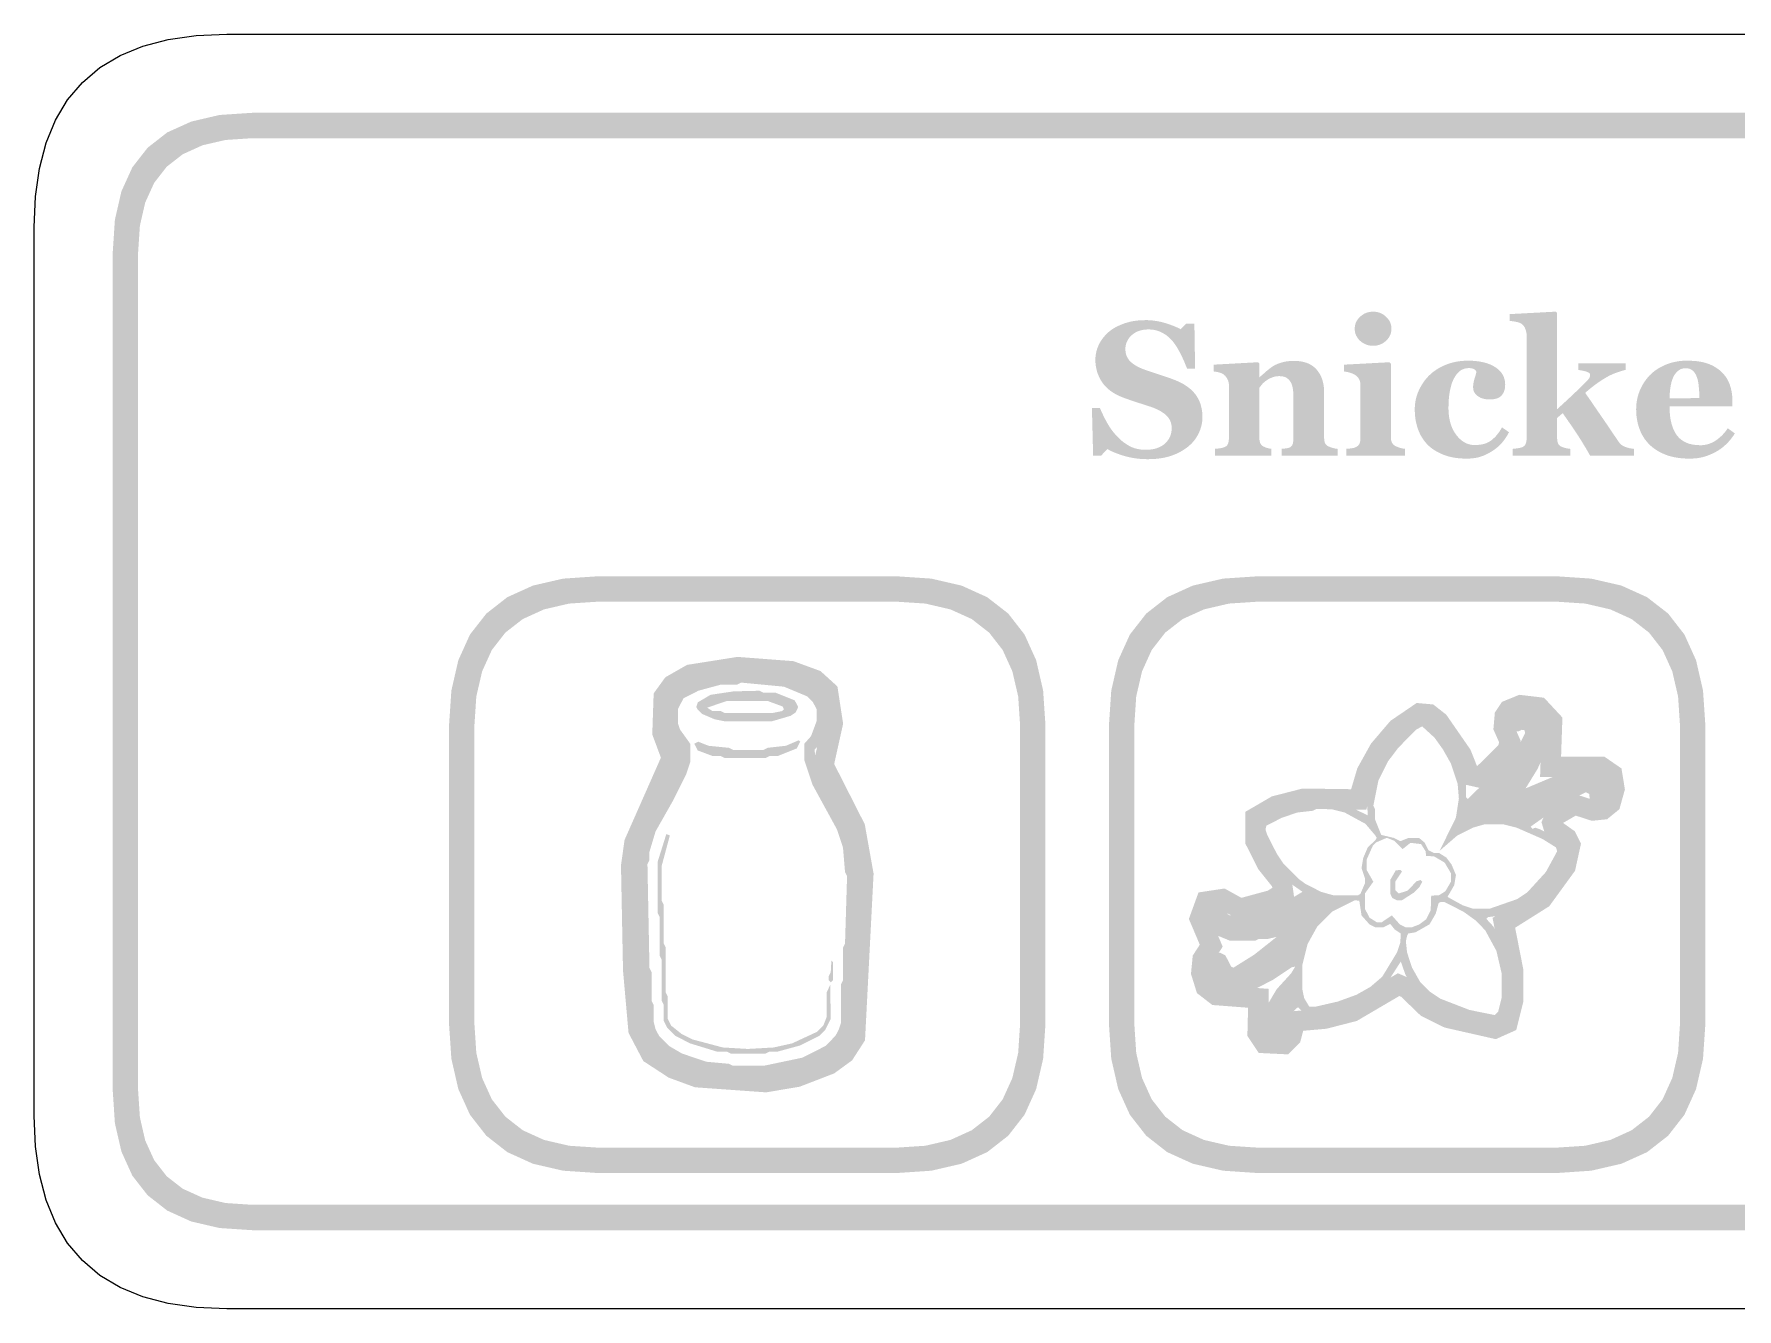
# Model space of a CAD drawing. Header units: millimetres. Extents: x 6 to 441, y 6 to 299.
# Drawn here: x 137.96 to 164.8, y 45.96 to 66.04 of the extents above; entities that cross this region are included whole.
import ezdxf

# ---------------------------------------------------------------- set-up
doc = ezdxf.new("R2010")
doc.units = ezdxf.units.MM
doc.layers.add('CUT', color=1, linetype='Continuous')
doc.layers.add('RASTER', color=7, linetype='Continuous')

msp = doc.modelspace()

# ---------------------------------------------------------------- hatches: boundary and pattern name
at = {"layer": 'RASTER'}
h = msp.add_hatch(color=7, dxfattribs=at)
h.paths.add_polyline_path([(139.2, 62.6), (139.234, 63.116), (139.337, 63.563), (139.509, 63.941), (139.75, 64.25), (140.059, 64.491), (140.438, 64.662), (140.884, 64.766), (141.4, 64.8), (198.6, 64.8), (199.116, 64.766), (199.563, 64.663), (199.941, 64.491), (200.25, 64.25), (200.491, 63.941), (200.663, 63.563), (200.766, 63.116), (200.8, 62.6), (200.8, 49.4), (200.766, 48.884), (200.663, 48.438), (200.491, 48.059), (200.25, 47.75), (199.941, 47.509), (199.563, 47.337), (199.116, 47.234), (198.6, 47.2), (141.4, 47.2), (140.884, 47.234), (140.438, 47.337), (140.059, 47.509), (139.75, 47.75), (139.509, 48.059), (139.337, 48.438), (139.234, 48.884), (139.2, 49.4)])
h.paths.add_polyline_path([(139.6, 62.6), (139.6, 49.4), (139.628, 48.978), (139.712, 48.613), (139.853, 48.303), (140.05, 48.05), (140.303, 47.853), (140.613, 47.713), (140.978, 47.628), (141.4, 47.6), (198.6, 47.6), (199.022, 47.628), (199.388, 47.713), (199.697, 47.853), (199.95, 48.05), (200.147, 48.303), (200.288, 48.613), (200.372, 48.978), (200.4, 49.4), (200.4, 62.6), (200.372, 63.022), (200.288, 63.387), (200.147, 63.697), (199.95, 63.95), (199.697, 64.147), (199.388, 64.288), (199.022, 64.372), (198.6, 64.4), (141.4, 64.4), (140.978, 64.372), (140.613, 64.288), (140.303, 64.147), (140.05, 63.95), (139.853, 63.697), (139.712, 63.387), (139.628, 63.022), (139.6, 62.6)], flags=0)
for points in [[(155.511, 59.344), (155.464, 59.345), (155.418, 59.347), (155.372, 59.351), (155.327, 59.356), (155.283, 59.363), (155.24, 59.371), (155.198, 59.38), (155.156, 59.391), (155.116, 59.403), (155.077, 59.416), (155.04, 59.429), (155.004, 59.442), (154.97, 59.457), (154.937, 59.471), (154.906, 59.487), (154.877, 59.503), (154.776, 59.4), (154.651, 59.4), (154.632, 60.151), (154.758, 60.151), (154.769, 60.125), (154.781, 60.097), (154.793, 60.07), (154.807, 60.042), (154.821, 60.013), (154.835, 59.984), (154.851, 59.955), (154.867, 59.926), (154.883, 59.897), (154.901, 59.868), (154.919, 59.84), (154.938, 59.813), (154.957, 59.787), (154.977, 59.762), (154.998, 59.737), (155.019, 59.713), (155.042, 59.69), (155.065, 59.667), (155.089, 59.645), (155.114, 59.624), (155.139, 59.605), (155.165, 59.587), (155.192, 59.57), (155.219, 59.554), (155.247, 59.539), (155.277, 59.527), (155.307, 59.516), (155.339, 59.508), (155.372, 59.501), (155.406, 59.496), (155.441, 59.493), (155.478, 59.492), (155.526, 59.494), (155.571, 59.498), (155.614, 59.506), (155.654, 59.517), (155.69, 59.53), (155.724, 59.547), (155.755, 59.567), (155.783, 59.59), (155.808, 59.615), (155.829, 59.642), (155.848, 59.67), (155.863, 59.7), (155.874, 59.731), (155.883, 59.764), (155.888, 59.799), (155.889, 59.835), (155.888, 59.865), (155.884, 59.893), (155.876, 59.921), (155.867, 59.947), (155.854, 59.972), (155.838, 59.996), (155.82, 60.018), (155.799, 60.039), (155.775, 60.06), (155.748, 60.079), (155.718, 60.098), (155.684, 60.116), (155.648, 60.134), (155.608, 60.151), (155.566, 60.167), (155.52, 60.182), (155.49, 60.192), (155.46, 60.202), (155.431, 60.211), (155.402, 60.22), (155.374, 60.229), (155.347, 60.238), (155.32, 60.247), (155.294, 60.255), (155.268, 60.264), (155.243, 60.272), (155.218, 60.281), (155.194, 60.29), (155.169, 60.298), (155.146, 60.307), (155.123, 60.316), (155.1, 60.324), (155.049, 60.346), (155.002, 60.371), (154.958, 60.397), (154.917, 60.426), (154.88, 60.457), (154.846, 60.49), (154.815, 60.525), (154.788, 60.563), (154.764, 60.602), (154.744, 60.643), (154.726, 60.685), (154.712, 60.728), (154.701, 60.771), (154.693, 60.817), (154.688, 60.863), (154.687, 60.91), (154.687, 60.941), (154.69, 60.97), (154.694, 61), (154.7, 61.029), (154.707, 61.059), (154.716, 61.087), (154.727, 61.116), (154.739, 61.144), (154.753, 61.172), (154.769, 61.199), (154.786, 61.225), (154.804, 61.25), (154.824, 61.275), (154.846, 61.299), (154.869, 61.323), (154.893, 61.345), (154.918, 61.366), (154.945, 61.385), (154.973, 61.404), (155.003, 61.421), (155.035, 61.438), (155.069, 61.453), (155.104, 61.468), (155.141, 61.482), (155.179, 61.494), (155.218, 61.505), (155.257, 61.514), (155.298, 61.521), (155.34, 61.527), (155.382, 61.531), (155.425, 61.533), (155.469, 61.534), (155.512, 61.534), (155.554, 61.531), (155.595, 61.528), (155.636, 61.522), (155.676, 61.516), (155.716, 61.507), (155.754, 61.498), (155.792, 61.487), (155.829, 61.475), (155.864, 61.463), (155.897, 61.451), (155.927, 61.439), (155.956, 61.427), (155.983, 61.415), (156.007, 61.403), (156.03, 61.391), (156.119, 61.479), (156.247, 61.479), (156.258, 60.77), (156.132, 60.77), (156.121, 60.798), (156.109, 60.827), (156.097, 60.856), (156.085, 60.885), (156.071, 60.914), (156.058, 60.944), (156.044, 60.974), (156.029, 61.003), (156.014, 61.032), (155.999, 61.06), (155.984, 61.087), (155.968, 61.113), (155.952, 61.137), (155.936, 61.16), (155.92, 61.181), (155.904, 61.202), (155.886, 61.222), (155.867, 61.242), (155.847, 61.261), (155.827, 61.278), (155.806, 61.295), (155.784, 61.31), (155.761, 61.324), (155.738, 61.337), (155.714, 61.349), (155.689, 61.359), (155.663, 61.368), (155.636, 61.375), (155.609, 61.381), (155.58, 61.385), (155.55, 61.387), (155.519, 61.388), (155.48, 61.386), (155.443, 61.382), (155.408, 61.375), (155.375, 61.365), (155.343, 61.353), (155.314, 61.338), (155.286, 61.319), (155.26, 61.298), (155.236, 61.275), (155.216, 61.251), (155.199, 61.225), (155.185, 61.198), (155.174, 61.17), (155.166, 61.141), (155.161, 61.11), (155.16, 61.077), (155.161, 61.047), (155.165, 61.018), (155.172, 60.99), (155.181, 60.964), (155.194, 60.939), (155.209, 60.916), (155.226, 60.894), (155.247, 60.874), (155.27, 60.854), (155.296, 60.835), (155.326, 60.817), (155.358, 60.799), (155.394, 60.782), (155.432, 60.766), (155.474, 60.75), (155.519, 60.734), (155.546, 60.725), (155.573, 60.716), (155.6, 60.707), (155.628, 60.698), (155.656, 60.689), (155.684, 60.68), (155.712, 60.67), (155.74, 60.661), (155.768, 60.652), (155.795, 60.643), (155.821, 60.634), (155.846, 60.625), (155.871, 60.617), (155.895, 60.608), (155.918, 60.599), (155.94, 60.591), (155.992, 60.569), (156.04, 60.546), (156.085, 60.521), (156.127, 60.493), (156.166, 60.464), (156.202, 60.433), (156.234, 60.4), (156.263, 60.365), (156.289, 60.327), (156.312, 60.288), (156.331, 60.247), (156.346, 60.203), (156.358, 60.157), (156.367, 60.109), (156.372, 60.059), (156.374, 60.006), (156.373, 59.973), (156.37, 59.94), (156.365, 59.907), (156.358, 59.874), (156.349, 59.841), (156.339, 59.809), (156.326, 59.777), (156.311, 59.746), (156.295, 59.715), (156.277, 59.685), (156.258, 59.657), (156.237, 59.63), (156.215, 59.605), (156.192, 59.581), (156.167, 59.558), (156.141, 59.536), (156.111, 59.514), (156.08, 59.493), (156.048, 59.473), (156.015, 59.455), (155.98, 59.437), (155.945, 59.422), (155.908, 59.407), (155.87, 59.394), (155.831, 59.382), (155.79, 59.372), (155.748, 59.364), (155.703, 59.357), (155.658, 59.351), (155.611, 59.347), (155.562, 59.345), (155.511, 59.344)], [(163.174, 59.4), (162.484, 59.4), (162.452, 59.455), (162.422, 59.508), (162.391, 59.559), (162.362, 59.607), (162.333, 59.654), (162.305, 59.698), (162.278, 59.74), (162.251, 59.78), (162.225, 59.819), (162.199, 59.857), (162.174, 59.894), (162.148, 59.93), (162.124, 59.966), (162.099, 60.001), (162.075, 60.036), (162.052, 60.069), (161.964, 59.995), (161.964, 59.675), (161.964, 59.663), (161.965, 59.65), (161.966, 59.639), (161.968, 59.627), (161.97, 59.617), (161.973, 59.607), (161.976, 59.598), (161.979, 59.589), (161.984, 59.581), (161.989, 59.573), (161.995, 59.566), (162.002, 59.56), (162.01, 59.554), (162.018, 59.548), (162.028, 59.543), (162.039, 59.539), (162.045, 59.536), (162.052, 59.533), (162.06, 59.531), (162.067, 59.528), (162.075, 59.526), (162.083, 59.523), (162.091, 59.521), (162.1, 59.519), (162.109, 59.517), (162.118, 59.515), (162.126, 59.513), (162.135, 59.511), (162.144, 59.51), (162.153, 59.509), (162.162, 59.508), (162.17, 59.507), (162.17, 59.4), (161.264, 59.4), (161.264, 59.507), (161.273, 59.508), (161.282, 59.509), (161.291, 59.509), (161.3, 59.51), (161.309, 59.511), (161.319, 59.513), (161.328, 59.514), (161.337, 59.515), (161.346, 59.516), (161.355, 59.518), (161.363, 59.519), (161.371, 59.521), (161.379, 59.523), (161.387, 59.525), (161.394, 59.527), (161.401, 59.529), (161.413, 59.533), (161.423, 59.538), (161.432, 59.543), (161.441, 59.549), (161.448, 59.556), (161.455, 59.563), (161.46, 59.571), (161.465, 59.579), (161.469, 59.587), (161.472, 59.597), (161.475, 59.607), (161.478, 59.618), (161.48, 59.629), (161.481, 59.641), (161.482, 59.653), (161.482, 59.667), (161.482, 61.3), (161.482, 61.312), (161.481, 61.324), (161.479, 61.337), (161.477, 61.349), (161.474, 61.362), (161.47, 61.374), (161.466, 61.387), (161.461, 61.4), (161.455, 61.413), (161.449, 61.425), (161.442, 61.436), (161.435, 61.446), (161.426, 61.455), (161.418, 61.464), (161.408, 61.472), (161.398, 61.479), (161.391, 61.483), (161.383, 61.487), (161.374, 61.491), (161.364, 61.495), (161.353, 61.498), (161.341, 61.502), (161.328, 61.505), (161.315, 61.508), (161.301, 61.511), (161.288, 61.513), (161.275, 61.515), (161.262, 61.517), (161.249, 61.519), (161.237, 61.521), (161.225, 61.522), (161.214, 61.523), (161.214, 61.629), (161.942, 61.668), (161.964, 61.644), (161.964, 60.132), (161.991, 60.157), (162.02, 60.183), (162.049, 60.209), (162.079, 60.237), (162.11, 60.265), (162.142, 60.295), (162.174, 60.325), (162.208, 60.357), (162.241, 60.388), (162.272, 60.418), (162.302, 60.446), (162.33, 60.473), (162.356, 60.499), (162.381, 60.523), (162.404, 60.546), (162.425, 60.567), (162.437, 60.58), (162.447, 60.591), (162.455, 60.601), (162.463, 60.611), (162.469, 60.62), (162.473, 60.629), (162.477, 60.636), (162.479, 60.643), (162.48, 60.649), (162.481, 60.655), (162.482, 60.659), (162.483, 60.664), (162.483, 60.667), (162.484, 60.67), (162.484, 60.673), (162.484, 60.674), (162.483, 60.681), (162.481, 60.687), (162.477, 60.693), (162.472, 60.699), (162.466, 60.704), (162.458, 60.709), (162.449, 60.714), (162.438, 60.718), (162.425, 60.723), (162.412, 60.727), (162.397, 60.731), (162.38, 60.735), (162.362, 60.739), (162.343, 60.742), (162.322, 60.746), (162.299, 60.749), (162.299, 60.853), (163.043, 60.853), (163.043, 60.752), (163.008, 60.742), (162.975, 60.732), (162.943, 60.722), (162.914, 60.712), (162.888, 60.703), (162.863, 60.693), (162.84, 60.684), (162.82, 60.675), (162.801, 60.666), (162.781, 60.656), (162.76, 60.645), (162.74, 60.633), (162.719, 60.621), (162.697, 60.608), (162.675, 60.594), (162.652, 60.579), (162.637, 60.569), (162.623, 60.559), (162.608, 60.549), (162.593, 60.539), (162.579, 60.528), (162.564, 60.518), (162.55, 60.507), (162.536, 60.496), (162.522, 60.485), (162.507, 60.474), (162.491, 60.461), (162.475, 60.448), (162.459, 60.434), (162.442, 60.42), (162.424, 60.405), (162.406, 60.389), (162.442, 60.337), (162.477, 60.287), (162.511, 60.237), (162.544, 60.188), (162.577, 60.141), (162.609, 60.094), (162.641, 60.048), (162.671, 60.004), (162.702, 59.959), (162.733, 59.914), (162.764, 59.868), (162.796, 59.821), (162.828, 59.774), (162.86, 59.726), (162.893, 59.678), (162.926, 59.629), (162.938, 59.612), (162.95, 59.597), (162.963, 59.583), (162.977, 59.571), (162.992, 59.56), (163.007, 59.551), (163.023, 59.543), (163.039, 59.536), (163.056, 59.531), (163.073, 59.526), (163.09, 59.521), (163.106, 59.517), (163.123, 59.514), (163.14, 59.511), (163.157, 59.509), (163.174, 59.507)], [(158.504, 59.4), (157.622, 59.4), (157.622, 59.507), (157.629, 59.508), (157.637, 59.508), (157.645, 59.509), (157.653, 59.51), (157.661, 59.511), (157.67, 59.512), (157.68, 59.513), (157.689, 59.514), (157.699, 59.515), (157.708, 59.517), (157.716, 59.518), (157.724, 59.52), (157.731, 59.522), (157.738, 59.524), (157.744, 59.526), (157.75, 59.529), (157.757, 59.533), (157.764, 59.538), (157.77, 59.543), (157.776, 59.549), (157.781, 59.555), (157.786, 59.561), (157.79, 59.568), (157.793, 59.576), (157.797, 59.584), (157.799, 59.593), (157.801, 59.603), (157.803, 59.614), (157.805, 59.626), (157.806, 59.638), (157.806, 59.652), (157.807, 59.667), (157.807, 60.352), (157.806, 60.388), (157.803, 60.422), (157.799, 60.454), (157.793, 60.483), (157.785, 60.51), (157.776, 60.535), (157.765, 60.557), (157.752, 60.577), (157.737, 60.595), (157.721, 60.61), (157.703, 60.623), (157.684, 60.634), (157.663, 60.642), (157.64, 60.648), (157.616, 60.651), (157.59, 60.652), (157.575, 60.652), (157.561, 60.651), (157.547, 60.65), (157.533, 60.648), (157.52, 60.646), (157.506, 60.643), (157.493, 60.639), (157.481, 60.635), (157.468, 60.63), (157.456, 60.625), (157.443, 60.619), (157.431, 60.613), (157.418, 60.607), (157.406, 60.599), (157.394, 60.592), (157.382, 60.584), (157.371, 60.576), (157.362, 60.569), (157.352, 60.561), (157.344, 60.554), (157.335, 60.546), (157.328, 60.539), (157.32, 60.531), (157.314, 60.524), (157.307, 60.516), (157.301, 60.509), (157.296, 60.501), (157.29, 60.495), (157.285, 60.488), (157.28, 60.482), (157.275, 60.475), (157.271, 60.469), (157.271, 59.683), (157.271, 59.67), (157.271, 59.658), (157.273, 59.647), (157.274, 59.636), (157.276, 59.625), (157.279, 59.615), (157.282, 59.606), (157.285, 59.597), (157.289, 59.589), (157.294, 59.581), (157.299, 59.574), (157.305, 59.567), (157.311, 59.561), (157.318, 59.555), (157.325, 59.55), (157.333, 59.545), (157.34, 59.542), (157.346, 59.539), (157.353, 59.536), (157.36, 59.533), (157.367, 59.53), (157.375, 59.527), (157.383, 59.524), (157.392, 59.522), (157.401, 59.519), (157.41, 59.517), (157.418, 59.515), (157.427, 59.513), (157.435, 59.511), (157.444, 59.509), (157.452, 59.508), (157.461, 59.507), (157.461, 59.4), (156.57, 59.4), (156.57, 59.507), (156.579, 59.508), (156.589, 59.509), (156.598, 59.509), (156.607, 59.51), (156.616, 59.511), (156.626, 59.513), (156.635, 59.514), (156.644, 59.515), (156.653, 59.516), (156.662, 59.518), (156.671, 59.519), (156.679, 59.521), (156.687, 59.523), (156.694, 59.525), (156.701, 59.527), (156.708, 59.529), (156.719, 59.533), (156.73, 59.538), (156.739, 59.543), (156.748, 59.549), (156.755, 59.556), (156.762, 59.563), (156.768, 59.571), (156.772, 59.579), (156.777, 59.587), (156.78, 59.597), (156.783, 59.607), (156.786, 59.618), (156.788, 59.629), (156.789, 59.641), (156.79, 59.653), (156.79, 59.667), (156.79, 60.519), (156.79, 60.53), (156.789, 60.542), (156.787, 60.553), (156.784, 60.564), (156.781, 60.575), (156.777, 60.586), (156.772, 60.597), (156.767, 60.608), (156.761, 60.619), (156.754, 60.629), (156.747, 60.639), (156.74, 60.648), (156.732, 60.657), (156.723, 60.665), (156.714, 60.673), (156.705, 60.68), (156.698, 60.685), (156.691, 60.689), (156.683, 60.693), (156.675, 60.696), (156.667, 60.7), (156.658, 60.703), (156.648, 60.707), (156.638, 60.71), (156.628, 60.712), (156.618, 60.715), (156.607, 60.717), (156.596, 60.719), (156.585, 60.721), (156.573, 60.723), (156.562, 60.724), (156.55, 60.726), (156.55, 60.833), (157.249, 60.871), (157.271, 60.849), (157.271, 60.636), (157.276, 60.636), (157.287, 60.646), (157.298, 60.656), (157.31, 60.666), (157.322, 60.677), (157.335, 60.688), (157.348, 60.699), (157.362, 60.712), (157.376, 60.724), (157.39, 60.737), (157.405, 60.749), (157.419, 60.76), (157.432, 60.771), (157.446, 60.781), (157.459, 60.79), (157.472, 60.799), (157.484, 60.808), (157.498, 60.816), (157.514, 60.825), (157.53, 60.833), (157.547, 60.84), (157.565, 60.848), (157.585, 60.855), (157.605, 60.861), (157.626, 60.868), (157.649, 60.874), (157.671, 60.879), (157.694, 60.883), (157.717, 60.886), (157.741, 60.889), (157.765, 60.891), (157.789, 60.892), (157.814, 60.893), (157.872, 60.891), (157.926, 60.884), (157.976, 60.874), (158.023, 60.859), (158.066, 60.84), (158.105, 60.816), (158.14, 60.789), (158.172, 60.757), (158.2, 60.722), (158.224, 60.684), (158.245, 60.643), (158.262, 60.6), (158.275, 60.553), (158.284, 60.504), (158.29, 60.452), (158.292, 60.398), (158.292, 59.68), (158.292, 59.667), (158.293, 59.654), (158.294, 59.642), (158.296, 59.631), (158.298, 59.621), (158.301, 59.611), (158.304, 59.602), (158.308, 59.593), (158.312, 59.586), (158.317, 59.578), (158.324, 59.571), (158.331, 59.564), (158.339, 59.558), (158.347, 59.552), (158.357, 59.547), (158.368, 59.542), (158.374, 59.54), (158.38, 59.537), (158.387, 59.534), (158.394, 59.532), (158.401, 59.529), (158.409, 59.527), (158.417, 59.524), (158.426, 59.522), (158.434, 59.519), (158.443, 59.517), (158.453, 59.515), (158.462, 59.513), (158.472, 59.511), (158.483, 59.509), (158.493, 59.508), (158.504, 59.507)], [(160.537, 59.353), (160.487, 59.354), (160.438, 59.357), (160.391, 59.361), (160.345, 59.368), (160.301, 59.376), (160.258, 59.386), (160.217, 59.399), (160.177, 59.412), (160.139, 59.428), (160.103, 59.445), (160.068, 59.463), (160.035, 59.483), (160.004, 59.503), (159.974, 59.526), (159.947, 59.549), (159.92, 59.574), (159.896, 59.601), (159.873, 59.629), (159.852, 59.658), (159.832, 59.688), (159.814, 59.719), (159.798, 59.752), (159.783, 59.785), (159.77, 59.82), (159.758, 59.856), (159.748, 59.893), (159.739, 59.93), (159.732, 59.969), (159.727, 60.008), (159.723, 60.048), (159.721, 60.088), (159.72, 60.129), (159.721, 60.167), (159.724, 60.205), (159.728, 60.242), (159.735, 60.278), (159.743, 60.314), (159.754, 60.35), (159.766, 60.385), (159.781, 60.42), (159.796, 60.453), (159.814, 60.486), (159.832, 60.518), (159.852, 60.549), (159.873, 60.578), (159.896, 60.607), (159.92, 60.635), (159.945, 60.661), (159.973, 60.687), (160.002, 60.712), (160.033, 60.735), (160.065, 60.757), (160.099, 60.778), (160.135, 60.797), (160.172, 60.815), (160.211, 60.832), (160.251, 60.847), (160.293, 60.86), (160.335, 60.871), (160.378, 60.88), (160.423, 60.887), (160.468, 60.892), (160.515, 60.895), (160.562, 60.896), (160.628, 60.894), (160.69, 60.889), (160.748, 60.881), (160.803, 60.87), (160.855, 60.856), (160.903, 60.838), (160.947, 60.818), (160.988, 60.794), (161.025, 60.767), (161.057, 60.738), (161.084, 60.707), (161.106, 60.674), (161.123, 60.639), (161.135, 60.601), (161.143, 60.561), (161.145, 60.519), (161.144, 60.493), (161.142, 60.469), (161.137, 60.446), (161.131, 60.424), (161.123, 60.403), (161.114, 60.384), (161.102, 60.366), (161.089, 60.349), (161.074, 60.334), (161.056, 60.321), (161.036, 60.31), (161.014, 60.301), (160.988, 60.294), (160.961, 60.289), (160.93, 60.286), (160.897, 60.285), (160.871, 60.286), (160.845, 60.288), (160.82, 60.292), (160.797, 60.298), (160.774, 60.305), (160.753, 60.314), (160.733, 60.325), (160.714, 60.338), (160.696, 60.351), (160.681, 60.366), (160.669, 60.382), (160.658, 60.398), (160.65, 60.416), (160.644, 60.435), (160.641, 60.454), (160.64, 60.475), (160.64, 60.493), (160.641, 60.511), (160.643, 60.529), (160.646, 60.547), (160.649, 60.564), (160.653, 60.582), (160.658, 60.6), (160.663, 60.617), (160.669, 60.634), (160.674, 60.65), (160.678, 60.665), (160.682, 60.679), (160.685, 60.692), (160.688, 60.704), (160.69, 60.715), (160.691, 60.724), (160.687, 60.731), (160.682, 60.737), (160.678, 60.742), (160.673, 60.747), (160.667, 60.752), (160.662, 60.757), (160.656, 60.761), (160.65, 60.765), (160.643, 60.768), (160.636, 60.771), (160.627, 60.773), (160.618, 60.775), (160.608, 60.776), (160.597, 60.778), (160.585, 60.778), (160.572, 60.778), (160.556, 60.778), (160.54, 60.776), (160.524, 60.774), (160.509, 60.771), (160.494, 60.766), (160.48, 60.761), (160.466, 60.755), (160.452, 60.748), (160.439, 60.739), (160.426, 60.729), (160.413, 60.718), (160.4, 60.705), (160.387, 60.691), (160.375, 60.675), (160.363, 60.658), (160.351, 60.639), (160.34, 60.62), (160.33, 60.6), (160.32, 60.577), (160.31, 60.554), (160.301, 60.528), (160.293, 60.501), (160.286, 60.473), (160.279, 60.443), (160.272, 60.411), (160.267, 60.378), (160.262, 60.344), (160.258, 60.307), (160.255, 60.27), (160.253, 60.23), (160.252, 60.19), (160.251, 60.147), (160.253, 60.083), (160.259, 60.023), (160.269, 59.966), (160.282, 59.912), (160.299, 59.861), (160.32, 59.813), (160.345, 59.768), (160.374, 59.727), (160.405, 59.689), (160.438, 59.657), (160.472, 59.629), (160.508, 59.607), (160.545, 59.589), (160.584, 59.577), (160.624, 59.569), (160.666, 59.567), (160.706, 59.568), (160.743, 59.572), (160.779, 59.577), (160.812, 59.585), (160.843, 59.595), (160.872, 59.608), (160.9, 59.623), (160.925, 59.64), (160.948, 59.659), (160.971, 59.68), (160.994, 59.702), (161.015, 59.727), (161.036, 59.754), (161.057, 59.782), (161.076, 59.813), (161.095, 59.845), (161.205, 59.769), (161.193, 59.747), (161.181, 59.725), (161.169, 59.704), (161.155, 59.684), (161.141, 59.663), (161.127, 59.644), (161.112, 59.625), (161.097, 59.606), (161.081, 59.588), (161.064, 59.57), (161.046, 59.553), (161.027, 59.536), (161.008, 59.52), (160.988, 59.504), (160.967, 59.489), (160.946, 59.475), (160.923, 59.46), (160.899, 59.447), (160.876, 59.434), (160.853, 59.422), (160.829, 59.411), (160.806, 59.401), (160.782, 59.392), (160.758, 59.384), (160.734, 59.377), (160.709, 59.37), (160.683, 59.365), (160.655, 59.361), (160.627, 59.357), (160.598, 59.355), (160.568, 59.354), (160.537, 59.353)]]:
    msp.add_hatch(color=7, dxfattribs=at).paths.add_polyline_path(points)
h = msp.add_hatch(color=7, dxfattribs=at)
h.paths.add_polyline_path([(159.566, 59.4), (158.64, 59.4), (158.64, 59.507), (158.65, 59.508), (158.659, 59.508), (158.668, 59.509), (158.678, 59.51), (158.687, 59.511), (158.696, 59.512), (158.706, 59.513), (158.715, 59.514), (158.724, 59.515), (158.733, 59.517), (158.741, 59.518), (158.749, 59.52), (158.757, 59.522), (158.764, 59.524), (158.771, 59.526), (158.778, 59.529), (158.789, 59.534), (158.8, 59.539), (158.809, 59.544), (158.818, 59.55), (158.826, 59.557), (158.832, 59.564), (158.839, 59.571), (158.844, 59.579), (158.848, 59.588), (158.852, 59.597), (158.855, 59.607), (158.858, 59.618), (158.86, 59.629), (158.862, 59.641), (158.862, 59.653), (158.863, 59.667), (158.863, 60.519), (158.862, 60.532), (158.861, 60.544), (158.859, 60.556), (158.857, 60.567), (158.854, 60.578), (158.85, 60.589), (158.845, 60.599), (158.839, 60.609), (158.833, 60.619), (158.827, 60.628), (158.82, 60.636), (158.813, 60.644), (158.805, 60.652), (158.798, 60.659), (158.789, 60.665), (158.781, 60.671), (158.774, 60.676), (158.766, 60.68), (158.757, 60.684), (158.748, 60.689), (158.737, 60.693), (158.726, 60.697), (158.714, 60.701), (158.701, 60.705), (158.688, 60.709), (158.675, 60.713), (158.662, 60.716), (158.65, 60.718), (158.638, 60.721), (158.626, 60.723), (158.615, 60.724), (158.604, 60.726), (158.604, 60.833), (159.321, 60.871), (159.343, 60.849), (159.343, 59.686), (159.344, 59.673), (159.345, 59.661), (159.346, 59.649), (159.349, 59.638), (159.352, 59.628), (159.356, 59.617), (159.36, 59.608), (159.365, 59.598), (159.371, 59.59), (159.377, 59.582), (159.384, 59.574), (159.392, 59.567), (159.4, 59.561), (159.409, 59.555), (159.418, 59.55), (159.428, 59.545), (159.436, 59.542), (159.443, 59.539), (159.451, 59.536), (159.459, 59.533), (159.467, 59.53), (159.475, 59.527), (159.484, 59.524), (159.493, 59.522), (159.502, 59.519), (159.51, 59.517), (159.519, 59.515), (159.529, 59.513), (159.538, 59.511), (159.547, 59.509), (159.556, 59.508), (159.566, 59.507)])
h.paths.add_polyline_path([(159.352, 61.398), (159.351, 61.371), (159.347, 61.344), (159.34, 61.319), (159.331, 61.295), (159.319, 61.272), (159.304, 61.25), (159.286, 61.228), (159.266, 61.208), (159.244, 61.19), (159.222, 61.174), (159.198, 61.161), (159.173, 61.15), (159.147, 61.141), (159.12, 61.135), (159.092, 61.131), (159.063, 61.13), (159.034, 61.131), (159.006, 61.135), (158.979, 61.141), (158.953, 61.15), (158.928, 61.161), (158.904, 61.174), (158.881, 61.19), (158.859, 61.208), (158.839, 61.228), (158.822, 61.25), (158.807, 61.272), (158.795, 61.295), (158.785, 61.319), (158.779, 61.344), (158.775, 61.371), (158.773, 61.398), (158.775, 61.425), (158.779, 61.452), (158.785, 61.477), (158.795, 61.501), (158.807, 61.525), (158.822, 61.547), (158.839, 61.568), (158.859, 61.588), (158.881, 61.607), (158.904, 61.623), (158.928, 61.637), (158.953, 61.648), (158.979, 61.656), (159.006, 61.663), (159.034, 61.666), (159.063, 61.668), (159.093, 61.666), (159.121, 61.663), (159.148, 61.656), (159.174, 61.648), (159.199, 61.637), (159.223, 61.623), (159.245, 61.607), (159.267, 61.588), (159.287, 61.568), (159.304, 61.547), (159.319, 61.525), (159.331, 61.501), (159.34, 61.477), (159.347, 61.452), (159.351, 61.425), (159.352, 61.398)])
h = msp.add_hatch(color=7, dxfattribs=at)
h.paths.add_polyline_path([(164.765, 59.75), (164.751, 59.729), (164.738, 59.709), (164.723, 59.689), (164.708, 59.669), (164.692, 59.649), (164.676, 59.63), (164.659, 59.611), (164.641, 59.593), (164.622, 59.574), (164.603, 59.557), (164.584, 59.54), (164.563, 59.524), (164.543, 59.508), (164.521, 59.494), (164.499, 59.479), (164.476, 59.466), (164.452, 59.452), (164.427, 59.44), (164.402, 59.428), (164.377, 59.417), (164.353, 59.407), (164.328, 59.398), (164.303, 59.389), (164.278, 59.382), (164.252, 59.375), (164.226, 59.369), (164.198, 59.364), (164.17, 59.36), (164.14, 59.357), (164.11, 59.355), (164.079, 59.354), (164.047, 59.353), (163.994, 59.354), (163.942, 59.357), (163.893, 59.362), (163.845, 59.369), (163.799, 59.377), (163.755, 59.388), (163.713, 59.4), (163.673, 59.415), (163.634, 59.431), (163.597, 59.448), (163.562, 59.467), (163.529, 59.487), (163.497, 59.508), (163.467, 59.531), (163.439, 59.555), (163.413, 59.58), (163.388, 59.607), (163.365, 59.635), (163.343, 59.663), (163.323, 59.694), (163.305, 59.725), (163.288, 59.757), (163.273, 59.791), (163.26, 59.826), (163.248, 59.861), (163.237, 59.898), (163.229, 59.935), (163.222, 59.973), (163.216, 60.012), (163.212, 60.051), (163.21, 60.091), (163.209, 60.132), (163.21, 60.17), (163.212, 60.206), (163.217, 60.243), (163.223, 60.279), (163.23, 60.314), (163.24, 60.35), (163.251, 60.384), (163.264, 60.419), (163.278, 60.453), (163.294, 60.485), (163.312, 60.517), (163.33, 60.548), (163.351, 60.578), (163.372, 60.607), (163.395, 60.635), (163.42, 60.663), (163.446, 60.688), (163.473, 60.712), (163.502, 60.735), (163.533, 60.757), (163.565, 60.777), (163.599, 60.796), (163.634, 60.814), (163.671, 60.831), (163.71, 60.846), (163.749, 60.859), (163.79, 60.87), (163.832, 60.879), (163.875, 60.887), (163.919, 60.892), (163.964, 60.895), (164.01, 60.896), (164.06, 60.895), (164.108, 60.892), (164.154, 60.889), (164.197, 60.883), (164.238, 60.876), (164.277, 60.868), (164.313, 60.857), (164.347, 60.846), (164.379, 60.833), (164.41, 60.819), (164.44, 60.803), (164.468, 60.786), (164.494, 60.769), (164.519, 60.75), (164.543, 60.729), (164.565, 60.708), (164.586, 60.687), (164.604, 60.664), (164.622, 60.641), (164.638, 60.617), (164.652, 60.592), (164.665, 60.566), (164.677, 60.539), (164.687, 60.511), (164.696, 60.483), (164.704, 60.454), (164.71, 60.424), (164.716, 60.395), (164.72, 60.365), (164.723, 60.335), (164.725, 60.304), (164.725, 60.273), (164.725, 60.178), (163.735, 60.178), (163.737, 60.105), (163.742, 60.037), (163.751, 59.973), (163.764, 59.913), (163.78, 59.859), (163.8, 59.808), (163.823, 59.762), (163.851, 59.721), (163.882, 59.684), (163.917, 59.652), (163.957, 59.625), (164, 59.603), (164.048, 59.586), (164.101, 59.574), (164.157, 59.567), (164.218, 59.564), (164.252, 59.565), (164.285, 59.569), (164.318, 59.575), (164.349, 59.583), (164.38, 59.594), (164.409, 59.606), (164.438, 59.622), (164.466, 59.64), (164.493, 59.659), (164.519, 59.68), (164.544, 59.702), (164.568, 59.725), (164.591, 59.75), (164.612, 59.775), (164.633, 59.802), (164.653, 59.831)])
h.paths.add_polyline_path([(164.205, 60.307), (164.205, 60.329), (164.205, 60.351), (164.204, 60.373), (164.203, 60.396), (164.202, 60.418), (164.2, 60.441), (164.198, 60.464), (164.196, 60.487), (164.194, 60.509), (164.191, 60.531), (164.188, 60.551), (164.184, 60.571), (164.18, 60.589), (164.176, 60.606), (164.171, 60.623), (164.166, 60.638), (164.159, 60.654), (164.152, 60.67), (164.144, 60.685), (164.136, 60.698), (164.127, 60.711), (164.118, 60.722), (164.108, 60.732), (164.097, 60.742), (164.086, 60.75), (164.074, 60.757), (164.062, 60.763), (164.049, 60.768), (164.035, 60.772), (164.02, 60.775), (164.004, 60.776), (163.988, 60.777), (163.961, 60.775), (163.935, 60.77), (163.91, 60.761), (163.887, 60.748), (163.865, 60.732), (163.845, 60.713), (163.826, 60.689), (163.808, 60.663), (163.792, 60.632), (163.778, 60.597), (163.766, 60.558), (163.756, 60.515), (163.748, 60.468), (163.742, 60.416), (163.737, 60.361), (163.735, 60.301)], flags=0)
h = msp.add_hatch(color=7, dxfattribs=at)
h.paths.add_polyline_path([(144.5, 55.15), (144.537, 55.701), (144.647, 56.178), (144.83, 56.582), (145.088, 56.912), (145.418, 57.17), (145.822, 57.353), (146.299, 57.463), (146.85, 57.5), (151.55, 57.5), (152.101, 57.463), (152.578, 57.353), (152.982, 57.17), (153.313, 56.913), (153.57, 56.582), (153.753, 56.178), (153.863, 55.701), (153.9, 55.15), (153.9, 50.45), (153.863, 49.899), (153.753, 49.422), (153.57, 49.018), (153.313, 48.688), (152.982, 48.43), (152.578, 48.247), (152.101, 48.137), (151.55, 48.1), (146.85, 48.1), (146.299, 48.137), (145.822, 48.247), (145.418, 48.43), (145.088, 48.688), (144.83, 49.018), (144.647, 49.422), (144.537, 49.899), (144.5, 50.45)])
h.paths.add_polyline_path([(144.9, 55.15), (144.9, 50.45), (144.93, 49.993), (145.022, 49.597), (145.174, 49.262), (145.388, 48.988), (145.662, 48.774), (145.997, 48.622), (146.393, 48.53), (146.85, 48.5), (151.55, 48.5), (152.007, 48.53), (152.403, 48.622), (152.738, 48.774), (153.013, 48.988), (153.226, 49.262), (153.378, 49.597), (153.47, 49.993), (153.5, 50.45), (153.5, 55.15), (153.47, 55.607), (153.378, 56.003), (153.226, 56.338), (153.013, 56.612), (152.738, 56.826), (152.403, 56.978), (152.007, 57.07), (151.55, 57.1), (146.85, 57.1), (146.393, 57.07), (145.997, 56.978), (145.662, 56.826), (145.388, 56.613), (145.174, 56.338), (145.022, 56.003), (144.93, 55.607), (144.9, 55.15)], flags=0)
h = msp.add_hatch(color=7, dxfattribs=at)
h.paths.add_polyline_path([(154.9, 55.15), (154.937, 55.701), (155.047, 56.178), (155.23, 56.582), (155.488, 56.912), (155.818, 57.17), (156.222, 57.353), (156.699, 57.463), (157.25, 57.5), (161.95, 57.5), (162.501, 57.463), (162.978, 57.353), (163.382, 57.17), (163.713, 56.913), (163.97, 56.582), (164.153, 56.178), (164.263, 55.701), (164.3, 55.15), (164.3, 50.45), (164.263, 49.899), (164.153, 49.422), (163.97, 49.018), (163.713, 48.688), (163.382, 48.43), (162.978, 48.247), (162.501, 48.137), (161.95, 48.1), (157.25, 48.1), (156.699, 48.137), (156.222, 48.247), (155.818, 48.43), (155.488, 48.688), (155.23, 49.018), (155.047, 49.422), (154.937, 49.899), (154.9, 50.45)])
h.paths.add_polyline_path([(155.3, 55.15), (155.3, 50.45), (155.33, 49.993), (155.422, 49.597), (155.574, 49.262), (155.788, 48.988), (156.062, 48.774), (156.397, 48.622), (156.793, 48.53), (157.25, 48.5), (161.95, 48.5), (162.407, 48.53), (162.803, 48.622), (163.138, 48.774), (163.413, 48.988), (163.626, 49.262), (163.778, 49.597), (163.87, 49.993), (163.9, 50.45), (163.9, 55.15), (163.87, 55.607), (163.778, 56.003), (163.626, 56.338), (163.413, 56.612), (163.138, 56.826), (162.803, 56.978), (162.407, 57.07), (161.95, 57.1), (157.25, 57.1), (156.793, 57.07), (156.397, 56.978), (156.062, 56.826), (155.788, 56.613), (155.574, 56.338), (155.422, 56.003), (155.33, 55.607), (155.3, 55.15)], flags=0)
h = msp.add_hatch(color=7, dxfattribs=at)
h.paths.add_polyline_path([(149.046, 56.23), (149.928, 56.163), (150.354, 56.007), (150.621, 55.765), (150.711, 55.178), (150.57, 54.543), (151.052, 53.594), (151.191, 52.817), (151.056, 50.191), (150.853, 49.876), (150.571, 49.67), (150.026, 49.46), (149.497, 49.371), (148.376, 49.451), (147.962, 49.603), (147.562, 49.864), (147.329, 50.308), (147.242, 51.289), (147.21, 52.945), (147.266, 53.346), (147.839, 54.643), (147.703, 55.009), (147.725, 55.655), (147.909, 55.909), (148.25, 56.104)])
h.paths.add_polyline_path([(149.059, 55.908), (148.358, 55.797), (148.128, 55.665), (148.042, 55.546), (148.025, 55.062), (148.185, 54.632), (147.576, 53.257), (147.53, 52.926), (147.562, 51.307), (147.642, 50.4), (147.807, 50.086), (148.107, 49.891), (148.444, 49.767), (149.481, 49.693), (149.941, 49.771), (150.417, 49.953), (150.616, 50.1), (150.741, 50.292), (150.869, 52.797), (150.745, 53.491), (150.232, 54.501), (150.386, 55.189), (150.322, 55.604), (150.185, 55.728), (149.859, 55.847), (149.059, 55.908)], flags=0)
h = msp.add_hatch(color=7, dxfattribs=at)
h.paths.add_polyline_path([(148.856, 55.976), (149.521, 55.986), (149.585, 55.954), (149.714, 55.954), (150.067, 55.858), (150.301, 55.739), (150.366, 55.674), (150.452, 55.504), (150.484, 55.28), (150.452, 55.215), (150.452, 55.055), (150.366, 54.885), (150.26, 54.766), (150.292, 54.509), (150.475, 54.114), (150.838, 53.449), (150.934, 53), (150.934, 51.972), (150.902, 51.908), (150.902, 51.234), (150.87, 51.17), (150.87, 50.495), (150.838, 50.335), (150.751, 50.165), (150.526, 49.94), (150.067, 49.725), (149.65, 49.628), (149.425, 49.628), (149.361, 49.596), (149.039, 49.596), (148.975, 49.628), (148.558, 49.66), (148.237, 49.757), (147.874, 49.94), (147.681, 50.132), (147.595, 50.303), (147.53, 50.559), (147.498, 51.523), (147.466, 51.587), (147.466, 53.096), (147.595, 53.546), (148.076, 54.445), (148.14, 54.669), (148.131, 54.788), (148.034, 54.885), (147.948, 55.055), (147.916, 55.408), (148.034, 55.674), (148.163, 55.771), (148.526, 55.922)])
h.paths.add_polyline_path([(149.104, 55.825), (149.039, 55.793), (148.783, 55.793), (148.429, 55.697), (148.195, 55.578), (148.108, 55.408), (148.108, 55.183), (148.14, 55.087), (148.301, 54.862), (148.301, 54.573), (148.237, 54.38), (148.034, 53.973), (147.755, 53.481), (147.659, 53.16), (147.659, 53.032), (147.627, 52.968), (147.659, 51.33), (147.691, 51.266), (147.691, 50.816), (147.723, 50.752), (147.723, 50.495), (147.755, 50.367), (147.81, 50.261), (147.97, 50.1), (148.173, 49.982), (148.558, 49.853), (148.911, 49.821), (148.975, 49.789), (149.457, 49.789), (150.067, 49.917), (150.43, 50.1), (150.59, 50.261), (150.645, 50.367), (150.677, 50.463), (150.677, 51.073), (150.709, 51.137), (150.709, 51.651), (150.741, 51.715), (150.773, 52.775), (150.741, 52.839), (150.709, 53.225), (150.613, 53.514), (150.227, 54.22), (150.099, 54.605), (150.099, 54.862), (150.205, 54.981), (150.292, 55.215), (150.292, 55.408), (150.237, 55.514), (150.141, 55.61), (149.778, 55.761)], flags=0)
h.paths.add_polyline_path([(148.985, 55.687), (149.393, 55.697), (149.457, 55.665), (149.65, 55.665), (149.948, 55.546), (150.003, 55.44), (149.961, 55.353), (149.884, 55.302), (149.585, 55.215), (148.847, 55.215), (148.686, 55.247), (148.484, 55.334), (148.42, 55.398), (148.397, 55.44), (148.42, 55.514), (148.622, 55.633)], flags=0)
h.paths.add_polyline_path([(148.879, 55.536), (148.567, 55.43), (148.654, 55.376), (148.783, 55.376), (148.847, 55.344), (149.585, 55.344), (149.746, 55.376), (149.778, 55.408), (149.755, 55.45), (149.521, 55.536)], flags=0)
h.paths.add_polyline_path([(150.012, 54.917), (150.035, 54.894), (149.98, 54.788), (149.682, 54.669), (149.553, 54.669), (149.489, 54.637), (148.847, 54.637), (148.783, 54.669), (148.654, 54.669), (148.42, 54.756), (148.365, 54.862), (148.429, 54.894), (148.59, 54.83), (148.911, 54.798), (148.975, 54.766), (149.457, 54.766), (149.521, 54.798), (149.81, 54.83)], flags=0)
h.paths.add_polyline_path([(147.925, 53.44), (147.98, 53.417), (147.851, 52.936), (147.851, 52.39), (147.884, 52.325), (147.884, 51.715), (147.916, 51.651), (147.916, 50.945), (147.948, 50.881), (147.948, 50.527), (148.002, 50.421), (148.163, 50.293), (148.333, 50.206), (148.815, 50.078), (149.21, 50.055), (149.617, 50.078), (149.906, 50.142), (150.301, 50.325), (150.398, 50.421), (150.452, 50.559), (150.452, 50.945), (150.507, 51.064), (150.516, 50.527), (150.43, 50.357), (150.333, 50.261), (150.035, 50.11), (149.682, 50.014), (149.553, 50.014), (149.489, 49.982), (148.943, 49.982), (148.879, 50.014), (148.718, 50.014), (148.301, 50.142), (148.067, 50.261), (147.938, 50.389), (147.884, 50.495), (147.884, 50.752), (147.851, 50.816), (147.851, 51.459), (147.819, 51.523), (147.819, 52.133), (147.787, 52.197), (147.787, 53)], flags=0)
h.paths.add_polyline_path([(150.526, 51.449), (150.549, 51.426), (150.549, 51.137), (150.516, 51.105), (150.484, 51.137), (150.484, 51.202), (150.516, 51.266)], flags=0)
h = msp.add_hatch(color=7, dxfattribs=at)
h.paths.add_polyline_path([(161.368, 55.633), (161.757, 55.587), (162.047, 55.275), (162.026, 54.659), (162.708, 54.659), (162.978, 54.473), (163.032, 54.142), (162.945, 53.831), (162.751, 53.673), (162.511, 53.648), (162.257, 53.73), (162.061, 53.617), (162.057, 53.607), (162.054, 53.617), (162.244, 53.482), (162.34, 53.29), (162.246, 52.861), (161.839, 52.302), (161.302, 51.964), (161.433, 51.296), (161.433, 50.809), (161.319, 50.353), (160.997, 50.209), (160.19, 50.392), (159.814, 50.579), (159.506, 50.876), (159.477, 50.889), (158.807, 50.496), (158.328, 50.373), (157.962, 50.341), (157.913, 50.156), (157.726, 49.969), (157.261, 49.992), (157.082, 50.261), (157.093, 50.704), (156.53, 50.747), (156.287, 50.935), (156.193, 51.237), (156.221, 51.526), (156.332, 51.697), (156.16, 52.103), (156.312, 52.52), (156.723, 52.582), (156.988, 52.435), (157.404, 52.548), (157.475, 52.593), (157.471, 52.615), (157.252, 52.889), (157.049, 53.292), (157.049, 53.789), (157.466, 54.032), (157.953, 54.157), (158.717, 54.146), (158.815, 54.477), (159.031, 54.865), (159.337, 55.223), (159.75, 55.504), (160.011, 55.481), (160.216, 55.32), (160.599, 54.767), (160.703, 54.504), (160.699, 54.505), (161.036, 54.837), (161.05, 54.884), (160.959, 55.089), (160.982, 55.352), (161.095, 55.522)])
h.paths.add_polyline_path([(161.412, 55.306), (161.307, 55.263), (161.293, 55.242), (161.285, 55.143), (161.39, 54.907), (161.319, 54.667), (160.8, 54.154), (160.467, 54.229), (160.315, 54.615), (159.98, 55.098), (159.888, 55.171), (159.836, 55.175), (159.552, 54.983), (159.295, 54.681), (159.112, 54.352), (158.955, 53.822), (157.991, 53.837), (157.589, 53.733), (157.369, 53.605), (157.369, 53.368), (157.522, 53.063), (157.776, 52.747), (157.82, 52.435), (157.535, 52.251), (156.946, 52.093), (156.663, 52.249), (156.548, 52.232), (156.504, 52.111), (156.693, 51.666), (156.532, 51.418), (156.518, 51.27), (156.563, 51.126), (156.65, 51.059), (157.42, 51.001), (157.405, 50.354), (157.438, 50.304), (157.601, 50.296), (157.626, 50.321), (157.71, 50.641), (158.274, 50.689), (158.684, 50.795), (159.454, 51.247), (159.686, 51.147), (160, 50.844), (160.298, 50.696), (160.964, 50.545), (161.046, 50.581), (161.113, 50.848), (161.113, 51.265), (160.946, 52.118), (161.616, 52.54), (161.948, 52.995), (162.003, 53.248), (161.993, 53.268), (161.779, 53.42), (161.717, 53.627), (161.809, 53.84), (162.219, 54.078), (162.545, 53.973), (162.623, 53.981), (162.664, 54.014), (162.704, 54.16), (162.684, 54.287), (162.608, 54.339), (161.695, 54.339), (161.722, 55.154), (161.603, 55.283), (161.412, 55.306)], flags=0)
h = msp.add_hatch(color=7, dxfattribs=at)
h.paths.add_polyline_path([(161.414, 55.393), (161.566, 55.401), (161.653, 55.355), (161.76, 55.276), (161.831, 55.135), (161.831, 54.895), (161.805, 54.789), (161.653, 54.462), (161.467, 54.159), (162.017, 54.39), (162.363, 54.47), (162.576, 54.444), (162.716, 54.372), (162.77, 54.319), (162.815, 54.204), (162.754, 54), (162.663, 53.904), (162.629, 53.885), (162.488, 53.904), (162.469, 54.071), (162.416, 54.098), (162.063, 53.92), (161.547, 53.558), (161.573, 53.521), (161.619, 53.54), (161.698, 53.513), (161.946, 53.388), (162.079, 53.282), (162.097, 53.168), (162.044, 53.035), (161.946, 52.841), (161.813, 52.655), (161.547, 52.389), (161.3, 52.237), (161.087, 52.158), (160.874, 52.131), (160.848, 52.104), (160.962, 51.98), (161.087, 51.732), (161.193, 51.307), (161.193, 50.802), (161.095, 50.502), (161.007, 50.456), (160.795, 50.483), (160.236, 50.642), (159.989, 50.767), (159.67, 51.06), (159.572, 51.227), (159.5, 51.432), (159.261, 51.06), (158.995, 50.874), (158.695, 50.722), (158.163, 50.589), (158.004, 50.589), (157.879, 50.714), (157.756, 50.597), (157.685, 50.483), (157.711, 50.377), (157.693, 50.262), (157.552, 50.164), (157.411, 50.209), (157.313, 50.35), (157.313, 50.536), (157.366, 50.696), (157.544, 50.996), (157.772, 51.246), (157.836, 51.352), (157.783, 51.342), (157.48, 51.14), (157.233, 51.015), (156.967, 50.935), (156.728, 50.935), (156.56, 51.007), (156.454, 51.14), (156.409, 51.28), (156.454, 51.448), (156.497, 51.512), (156.568, 51.546), (156.648, 51.573), (156.736, 51.528), (156.826, 51.352), (156.861, 51.334), (157.188, 51.538), (157.544, 51.82), (157.392, 51.785), (157.259, 51.785), (157.206, 51.759), (156.808, 51.759), (156.507, 51.884), (156.409, 52.051), (156.409, 52.184), (156.454, 52.272), (156.534, 52.352), (156.621, 52.37), (156.709, 52.325), (156.773, 52.176), (156.808, 52.158), (156.94, 52.158), (157.339, 52.264), (157.818, 52.45), (157.95, 52.53), (157.81, 52.628), (157.597, 52.841), (157.464, 53.027), (157.366, 53.194), (157.259, 53.46), (157.278, 53.628), (157.411, 53.734), (157.578, 53.806), (157.818, 53.885), (158.083, 53.939), (158.456, 53.939), (158.721, 53.859), (158.979, 53.734), (158.961, 54.098), (159.04, 54.364), (159.165, 54.611), (159.272, 54.771), (159.564, 55.09), (159.838, 55.268), (159.952, 55.222), (160.058, 55.116), (160.324, 54.744), (160.502, 54.337), (160.529, 54.231), (160.529, 54.018), (160.555, 53.992), (161.175, 54.595), (161.387, 54.888), (161.459, 55.028), (161.451, 55.074), (161.406, 55.082), (161.353, 55.055), (161.239, 55.074), (161.193, 55.135), (161.193, 55.214), (161.265, 55.329)])
h.paths.add_polyline_path([(159.838, 55.135), (159.75, 55.09), (159.458, 54.797), (159.298, 54.584), (159.147, 54.284), (159.067, 53.885), (159.093, 53.832), (159.093, 53.673), (159.192, 53.426), (159.386, 53.38), (159.492, 53.327), (159.625, 53.38), (159.785, 53.38), (159.872, 53.309), (159.936, 53.186), (160.024, 53.141), (160.104, 53.141), (160.218, 53.069), (160.298, 52.963), (160.369, 52.796), (160.343, 52.636), (160.236, 52.45), (160.476, 52.317), (160.635, 52.264), (160.901, 52.264), (161.334, 52.415), (161.494, 52.522), (161.786, 52.841), (161.964, 53.168), (161.946, 53.229), (161.733, 53.362), (161.326, 53.54), (161.114, 53.593), (160.821, 53.593), (160.635, 53.54), (160.388, 53.415), (160.112, 53.176), (160.369, 53.699), (160.415, 54), (160.396, 54.231), (160.29, 54.55), (160.165, 54.771), (160.032, 54.957)], flags=0)
h.paths.add_polyline_path([(158.163, 53.832), (158.11, 53.806), (157.871, 53.779), (157.632, 53.699), (157.384, 53.574), (157.366, 53.513), (157.392, 53.434), (157.544, 53.133), (157.65, 52.974), (157.889, 52.734), (157.996, 52.655), (158.243, 52.53), (158.429, 52.477), (158.828, 52.477), (158.862, 52.495), (158.934, 52.663), (158.934, 52.742), (158.881, 52.902), (158.907, 53.061), (158.979, 53.229), (159.101, 53.346), (159.12, 53.38), (159.101, 53.415), (158.942, 53.601), (158.615, 53.779), (158.402, 53.832)], flags=0)
h.paths.add_polyline_path([(159.28, 53.38), (159.112, 53.309), (159.059, 53.255), (158.961, 53.035), (158.961, 52.875), (159.067, 52.689), (158.934, 52.503), (158.934, 52.264), (159.006, 52.123), (159.12, 52.051), (159.2, 52.051), (159.359, 52.158), (159.484, 52.017), (159.572, 51.972), (159.678, 51.972), (159.793, 52.017), (159.899, 52.096), (159.971, 52.237), (159.979, 52.469), (160.104, 52.477), (160.202, 52.538), (160.29, 52.689), (160.29, 52.822), (160.191, 52.99), (160.024, 53.088), (159.899, 53.096), (159.891, 53.168), (159.819, 53.282), (159.652, 53.301), (159.527, 53.202), (159.394, 53.335)], flags=0)
h.paths.add_polyline_path([(159.42, 52.867), (159.492, 52.875), (159.519, 52.849), (159.412, 52.689), (159.412, 52.556), (159.466, 52.503), (159.606, 52.548), (159.75, 52.697), (159.811, 52.716), (159.838, 52.689), (159.793, 52.602), (159.713, 52.522), (159.519, 52.397), (159.439, 52.397), (159.367, 52.431), (159.333, 52.503), (159.333, 52.716)], flags=0)
h.paths.add_polyline_path([(158.775, 52.397), (158.421, 52.219), (158.182, 51.98), (158.03, 51.706), (157.95, 51.387), (157.95, 50.988), (157.977, 50.855), (158.057, 50.722), (158.163, 50.722), (158.509, 50.802), (158.801, 50.908), (159.022, 51.033), (159.208, 51.193), (159.439, 51.573), (159.492, 51.732), (159.5, 51.873), (159.404, 51.937), (159.333, 52.025), (159.226, 51.972), (159.093, 51.972), (159.006, 52.017), (158.881, 52.158), (158.846, 52.389)], flags=0)
h.paths.add_polyline_path([(160.13, 52.37), (160.096, 52.352), (160.05, 52.184), (159.952, 52.017), (159.731, 51.892), (159.617, 51.873), (159.599, 51.839), (159.58, 51.751), (159.599, 51.573), (159.678, 51.334), (159.803, 51.113), (159.963, 50.953), (160.122, 50.847), (160.582, 50.669), (160.981, 50.589), (161.034, 50.642), (161.087, 50.855), (161.087, 51.254), (161.007, 51.599), (160.829, 51.926), (160.67, 52.086), (160.484, 52.219), (160.183, 52.37)], flags=0)

# ---------------------------------------------------------------- linework, layer by layer
at = {"layer": 'CUT'}
msp.add_lwpolyline([(199.001, 45.96), (140.999, 45.96), (140.517, 45.981), (140.075, 46.044), (139.675, 46.149), (139.315, 46.297), (138.997, 46.488), (138.722, 46.722), (138.488, 46.997), (138.297, 47.315), (138.149, 47.675), (138.044, 48.075), (137.981, 48.517), (137.96, 48.999), (137.96, 63.001), (137.981, 63.483), (138.044, 63.925), (138.149, 64.325), (138.297, 64.685), (138.488, 65.003), (138.722, 65.278), (138.997, 65.512), (139.315, 65.703), (139.675, 65.851), (140.075, 65.956), (140.517, 66.019), (140.999, 66.04), (199.001, 66.04)], dxfattribs=at)

doc.saveas('drawing.dxf')
